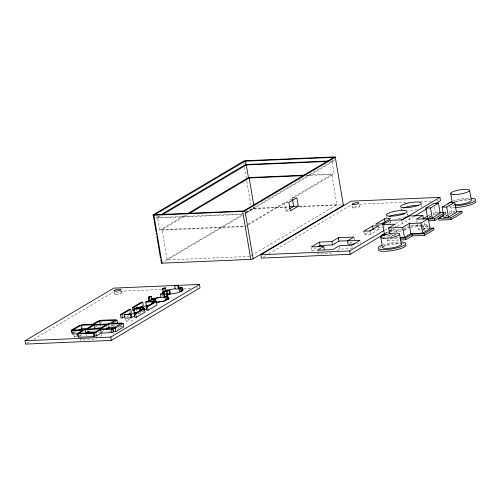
<?xml version="1.0" encoding="UTF-8"?>
<svg xmlns="http://www.w3.org/2000/svg" width="501" height="501" viewBox="0 0 501 501"><rect width="100%" height="100%" fill="white"/><g stroke="black" fill="none" stroke-linecap="round" stroke-linejoin="round"><path stroke-width="0.38" stroke-dasharray="2.5 1.88" d="M158.617 216.125L155.272 218.11L242.478 214.372M246.786 225.726L245.44 226.521L159.738 230.191L157.602 217.572L160.289 215.975M159.738 230.191L185.946 214.647M249.836 256.406L167.19 259.95L162.067 229.652L186.854 214.948M245.991 212.305L332.006 161.278L334.142 173.903L247.456 225.325M161.284 262.774L242.221 214.766M246.229 212.38L251.583 209.211A1.747 0.382 -9.6 0 1 253.913 208.666L288.952 207.17M244.707 213.908L334.336 160.74L334.104 159.393M167.19 259.95L242.233 215.43M246.254 213.044L254.289 208.278L288.595 206.807M26.966 343.304L30.323 341.313M33.68 339.321L113.646 291.883M248.064 224.122L284.267 202.648L288.858 202.448M292.515 199.436L292.258 197.908L331.812 174.442L336.935 204.74L253.857 254.026M73.315 332.702L75.977 331.123M74.248 333.027L76.916 331.449M284.267 202.648L285.689 211.065L289.014 209.086M73.81 334.768L74.154 336.791L76.816 335.207M79.346 335.964L82.001 334.386M79.434 336.691L83.272 334.417M87.161 332.107L90.487 330.134M95.096 327.397L97.012 326.264M88.796 331.981L91.996 330.084M81.281 339.296L80.003 340.06L95.309 339.402L96.587 338.645M101.797 331.85L103.795 330.66M111.04 326.364L113.595 324.848M126.841 316.995L129.352 315.505M112.857 326.389L114.854 325.205M100.425 336.365L101.703 335.607L101.471 334.261M125.814 319.081L126.152 321.103L129.922 318.868M143.793 310.639L138.138 313.995L139.673 313.927M117.372 329.351L118.706 328.556M251.176 255.616L253.187 254.42M263.432 256.913L266.106 255.322M268.786 253.738L351.051 204.934M311.566 248.289L311.904 250.312L316.92 247.337M319.124 252.848L317.828 253.619L333.441 252.949M363.72 231.199L364.29 234.562L369.312 231.587M379.414 225.594L380.672 224.849M337.323 250.644L339.91 249.11L352.309 248.577M350.005 243.123L352.591 241.588M364.29 234.562L370.414 234.305L379.201 229.089L378.631 225.719M382.401 227.191L385.538 225.331M388.676 223.465L391.187 221.974L389.659 222.043M384.405 230.303L387.749 228.318M395.771 223.552L399.785 221.173M385.087 233.278L388.281 231.381M388.92 230.999L390.836 229.865L403.08 229.339M384.975 233.666L388.319 231.681M388.983 231.287L393.667 228.506M397.011 226.527L413.732 216.607M387.855 232.815L391.863 230.435L403.343 229.946M389.847 232.307L391.124 231.55L401.833 231.086M390.937 236.547L393.492 235.025L393.686 236.153M403.718 228.957L409.474 225.544L427.841 224.761L428.123 226.446L422.368 229.859M393.561 236.171L396.754 234.274L389.866 234.568M404.107 229.909L408.578 227.254M428.123 215.831L432.069 213.489M387.198 239.384L387.386 240.505L390.58 238.608M404.006 230.642L409.762 227.229M429.063 217.121L432.357 215.173M428.956 217.44L432.288 215.468M432.952 215.073L435.613 213.489L440.204 213.294M444.312 212.963L445.633 212.18L445.915 213.864L444.6 214.647M417.333 224.26L418.185 229.308L420.746 227.792M421.385 227.41L424.579 225.519L423.846 221.185M421.447 228.55L427.841 224.761M444.381 214.91L446.353 213.739M445.32 216.2L448.614 214.253M445.877 216.125L448.539 214.547M449.209 214.152L451.871 212.568L455.697 212.405M332 160.84L334.336 160.74M330.447 161.347L332.006 161.278M308.428 175.006L334.142 173.903M306.08 175.544L331.812 174.442M292.258 197.908L295.314 197.776M299.51 206.337L336.935 204.74M299.072 206.731L341.118 204.934M359.511 204.201L408.565 202.097M420.245 201.602L431.142 201.133M436.596 200.901L438.15 200.832M285.689 211.065L289.515 210.896M157.602 217.572L243.304 213.896M455.002 211.56L449.641 211.785L449.929 213.47L452.985 213.338M438.744 212.48L433.384 212.706L433.672 214.39L436.734 214.259M444.099 212.249L445.633 212.18M444.387 213.933L445.915 213.864M162.067 229.652L243.931 226.145M377.804 227.385L381.63 227.222M421.617 225.644L410.501 226.12L410.012 223.233M422.356 225.613L424.579 225.519M410.526 227.197L420.471 226.771M421.235 226.74L428.123 226.446M373.082 229.352L379.201 229.089M422.976 228.487L429.1 228.224M418.185 229.308L427.823 228.894M423.264 230.172L425.556 230.072M387.373 235.288L393.492 235.025M382.301 237.205L389.189 236.91M395.552 237.843L399.253 237.687M390.16 238.689L399.341 238.294M387.386 240.505L399.629 239.979M356.587 243.912L358.91 243.812M311.904 250.312L316.551 250.112M119.77 291.25L161.842 289.446M166.52 289.246L168.079 289.177M183.66 288.513L190.674 288.213M196.123 287.981L197.682 287.912M126.152 321.103L132.277 320.84L131.932 318.824M120.234 326.439L122.426 326.345M119.069 327.078L120.603 327.009M86.736 331.85L93.624 331.556M98.835 332.338L100.369 332.276M108.786 331.912L111.078 331.819M74.154 336.791L77.217 336.659M450.775 206.08L451.871 212.568M434.517 207.001L435.613 213.489M421.523 204.452L421.867 206.468A10.496 2.311 -9.6 0 0 420.258 205.573M416.719 220.653L417.208 223.54M409.035 217.465L409.887 222.513M407.438 213.545L407.664 214.891M400.938 208.648L401.163 209.994A10.496 2.311 -9.6 0 1 402.334 208.629M402.641 221.254L403.374 225.582M395.289 225.619L396.391 232.107M390.154 220.34L390.642 223.221M391.494 228.274L391.863 230.435M390.836 229.865L391.124 231.55M389.872 235.182L390.116 236.622M386.628 216.401L386.853 217.747M369.957 231.606L370.414 234.305M359.33 205.053L359.561 206.399M360.119 241.726L360.344 243.073M352.322 205.554L352.66 207.571M354.082 237.743L354.42 239.76M351.74 245.214L352.197 247.907M339.459 246.417L339.91 249.11M254.032 206.763L254.289 208.278M245.797 160.702L246.317 163.746M253.656 207.145L253.913 208.666M243.724 162.762L243.987 164.284M244.501 167.334L246.304 177.993M246.818 181.036L250.938 205.404M162.543 295.008L162.769 296.354M143.693 310.363L143.919 311.71M140.493 312.261L140.725 313.607M136.485 309.787L136.71 311.134M129.552 311.371L129.784 312.718M120.966 290.242L121.424 292.935M121.142 325.631L121.367 326.978M114.184 292.096L114.522 294.112M113.489 332.395L113.714 333.741M111.848 324.767L112.074 326.113M106.45 326.019L106.682 327.366M101.002 321.673L101.227 323.02M100.213 324.366L100.551 326.383M94.163 330.178L94.388 331.524M87.819 330.341L88.044 331.687M86.053 334.242L86.285 335.589M82.333 326.007L82.559 327.353M73.246 331.405L73.472 332.752M406.499 216.263A10.496 2.311 -9.6 0 1 405.528 216.764M404.946 217.014A10.496 2.311 -9.6 0 1 395.727 219.225M407.2 214.365A10.496 2.311 -9.6 0 1 407.426 215.543M417.07 209.312A10.496 2.311 -9.6 0 1 407.958 211.002M454.977 207.514A13.997 3.075 -9.6 0 1 448.971 206.744M456.004 201.89A13.997 3.075 -9.6 0 1 471.497 199.893M472.343 199.949A13.997 3.075 -9.6 0 1 473.808 200.15M453.931 205.842A13.997 3.075 -9.6 0 1 452.522 205.811M452.998 201.045A13.997 3.075 -9.6 0 1 469.8 198.183M454.914 201.684A9.569 2.104 -9.6 0 1 469.832 199.586M379.958 248.001A13.997 3.075 -9.6 0 1 381.255 247.331M383.334 246.511A13.997 3.075 -9.6 0 1 401.545 243.68M402.391 243.73A13.997 3.075 -9.6 0 1 403.856 243.931M383.052 244.826A13.997 3.075 -9.6 0 1 399.848 241.964M382.701 246.811A9.569 2.104 -9.6 0 1 390.285 243.956A9.569 2.104 -9.6 0 1 399.879 243.367M115.637 294.475A3.501 0.77 -9.6 0 0 121.342 293.154A3.501 0.77 -9.6 0 0 116.94 292.947A3.501 0.77 -9.6 0 0 115.637 294.475M353.775 207.934A3.501 0.77 -9.6 0 0 359.48 206.612A3.501 0.77 -9.6 0 0 355.077 206.406A3.501 0.77 -9.6 0 0 353.775 207.934"/><path stroke-width="0.75" d="M148.321 297.318L149.905 296.373L151.189 296.316L151.759 299.686L150.162 300.631L148.891 300.688L148.321 297.318L149.592 297.262L151.189 296.316M164.892 296.611C165.793 297.106 169.401 295.07 166.495 295.659L164.892 296.611L165.462 299.974L167.985 299.285L168.768 298.577L168.862 297.957L168.261 297.462L168.962 298.064L167.791 299.435L164.165 300.913L156.356 302.472M163.032 292.265L162.462 288.895L164.059 287.95L165.386 287.893L165.956 291.256L164.359 292.208L162.831 292.271L163.627 291.801L162.462 293.166L162.925 293.692M179.095 288.188L180.423 288.131L182.02 287.179L182.79 290.536L181.193 291.488L179.665 291.551L179.095 288.188L180.692 287.236L182.02 287.179M164.065 294.068L170.553 294.049A10.496 2.311 -9.6 0 0 180.441 291.764L182.921 290.292A10.496 2.311 -9.6 0 0 182.696 289.115M73.052 333.447L71.987 333.491L71.418 330.128L79.402 325.387L123.19 323.508L123.76 326.877L115.725 331.643L113.332 331.743L111.867 332.614L101.24 333.071L96.355 335.964L94.739 336.033L93.787 336.591L78.507 337.242L77.937 333.879L100.77 320.327L116.107 319.676L93.217 333.221L72.501 334.067L71.931 330.698L82.101 324.661L92.685 324.203L97.964 321.072L116.952 320.258L117.522 323.627M156.005 231.556L153.174 214.81L243.467 161.241A1.747 0.382 -9.6 0 1 245.797 160.702L334.562 156.901A1.747 0.382 -9.6 0 1 335.294 157.308L343.41 205.272L253.111 258.842A1.747 0.382 -9.6 0 1 250.782 259.38L162.017 263.182A1.747 0.382 -9.6 0 1 161.284 262.774M245.002 161.178L154.703 214.741L243.467 210.94L333.766 157.37L245.002 161.178L245.571 164.541L161.291 214.541M162.305 214.779L246.298 164.948L328.111 161.447M187.286 213.846L248.433 177.573L304.533 175.168M188.864 213.752L249.166 177.98L303.744 175.644M178.412 285.345L199.454 284.443L200.018 287.812L111.322 340.43L25.62 344.099L25.05 340.736L113.746 288.119L175.3 285.482M153.174 214.81A1.747 0.382 -9.6 0 0 153.907 215.217L242.672 211.416A1.747 0.382 -9.6 0 0 245.002 210.877L335.294 157.308M79.578 329.865L81.575 328.681L88.464 328.387M78.018 336.753L77.448 333.384L82.759 330.234L71.931 330.698M289.684 208.692L293.68 206.324L298.27 206.124L296.849 197.713L288.858 202.448L290.279 210.865L298.27 206.124M93.981 325.199L87.587 328.994L99.831 328.468L106.225 324.673L93.981 325.199L94.551 328.568L100.67 328.305M125.037 316.375L122.526 317.866L120.991 317.935L120.422 314.565L129.214 309.355L130.742 309.286L131.312 312.655L128.175 314.515M142.729 302.178L133.942 307.389L134.512 310.758L132.978 310.82L132.408 307.457L141.201 302.241L142.729 302.178L143.299 305.541L140.161 307.407M162.462 288.895L163.789 288.839L165.386 287.893M120.422 314.565L121.956 314.503L130.742 309.286M134.844 315.611L131.011 317.891L124.887 318.154L124.317 314.785L125.012 314.371L131.137 314.108L131.707 317.477M131.237 314.384L134.374 312.524L133.805 309.155L134.719 308.616L140.837 308.353L141.182 310.376M136.372 309.117L136.14 307.771L136.998 307.257L143.123 307L143.468 309.017M143.223 307.276L146.361 305.41L145.791 302.047L146.524 301.615L152.642 301.351L152.987 303.368M77.448 333.384L95.785 332.601L100.67 329.702L111.297 329.251L121.862 322.982L111.623 323.421L116.952 320.258M152.304 301.99L151.847 299.297L155.579 298.765L156.143 302.134M160.508 294.156L164.234 293.63L164.804 296.999L164.134 297.394L161.078 297.525L160.508 294.156L164.234 293.63M166.589 294.256L166.019 290.887L169.776 290.342L170.346 293.711L169.545 294.187L166.482 294.312L167.284 293.843M179.133 288.495L178.337 288.971L175.275 289.102L174.705 285.733L178.462 285.194L179.032 288.557M166.019 290.887L169.776 290.342M174.705 285.733L178.462 285.194M124.317 314.785L130.442 314.522L131.137 314.108M133.805 309.155L139.929 308.892L140.837 308.353M136.14 307.771L142.265 307.508L143.123 307M145.791 302.047L151.916 301.784L152.642 301.351M106.462 329.082L109.124 327.504L108.554 324.134M134.199 313.977L142.985 308.76L144.52 308.697L145.09 312.067L136.297 317.277L134.769 317.346L134.199 313.977L135.727 313.914L144.52 308.697M146.186 306.869L154.972 301.652L156.337 301.596L156.907 304.959L148.121 310.175L146.755 310.232L146.186 306.869L147.551 306.806L156.337 301.596M151.847 299.297L153.3 299.279L153.87 302.642L152.642 302.673M144.319 309.994L146.831 308.503M71.418 330.128L115.155 328.274L123.19 323.508M25.05 340.736L110.752 337.067L199.454 284.443M383.634 234.462L350.193 254.301L261.428 258.103L260.858 254.733L351.151 201.17L439.916 197.369L440.485 200.732L435.807 203.512M354.263 244.012L348.063 244.275L347.494 240.912L353.963 237.067L338.357 237.737L331.881 241.576L319.488 242.108L311.334 246.943L323.734 246.411L324.304 249.78M318.173 246.592L320.058 245.477L332.451 244.945L338.927 241.106L349.072 240.668M323.734 246.411L317.258 250.256L332.871 249.586L339.34 245.747L351.74 245.214L359.887 240.38L347.494 240.912M372.512 225.982L363.72 231.199L369.844 230.936L378.631 225.719L372.512 225.982L373.082 229.352M384.499 218.874L375.706 224.085L381.831 223.828L390.617 218.611L384.499 218.874L385.069 222.237L381.925 224.104M369.938 231.211L371.197 230.466M386.81 234.7L384.511 234.8L382.802 224.698L390.154 220.34L402.397 219.814L408.791 216.019L422.869 215.417L423.483 219.025M260.858 254.733L349.623 250.932L383.735 230.698M401.126 220.384L439.916 197.369M389.628 233.735L388.651 227.968L395.045 224.172L382.802 224.698M425.919 208.134L433.904 203.393L438.5 203.193L440.204 213.294L432.213 218.035L427.622 218.229L425.919 208.134L430.509 207.934L438.5 203.193M381.443 236.672L381.248 235.551L384.449 233.654M414.402 216.207L426.439 209.067M388.651 227.968L402.735 227.366L409.129 223.571L420.99 223.064L428.342 218.699L430.052 228.8L422.7 233.159L410.833 233.666L404.445 237.461L399.998 237.649M422.869 215.417L416.475 219.213L428.342 218.699M442.17 207.214L450.161 202.473L454.751 202.279L456.461 212.374L448.47 217.115L443.88 217.309L442.17 207.214L446.76 207.019L454.751 202.279M422.857 218.956L427.466 216.219M426.025 219.181L434.442 218.818L443.654 213.351M428.605 220.766L434.73 220.503L443.942 215.035M400.111 238.263L405.466 238.031L411.86 234.243L424.103 233.716L433.691 228.03L433.972 229.708L424.385 235.401L412.141 235.927L405.747 239.716L400.393 239.948M456.53 211.491L461.884 211.265L462.172 212.944L450.981 219.582L438.738 220.108L438.456 218.423L443.717 215.298M438.456 218.423L450.7 217.897L461.884 211.265M153.3 299.279L155.579 298.765M151.321 299.385L160.314 297.262M165.8 290.83L167.253 290.323A10.496 2.311 -9.6 0 1 175.062 288.758M403.887 207.877L405.96 207.151A10.496 2.311 -9.6 0 1 418.523 205.385M150.983 299.473L155.51 298.095L160.865 297.181M156.913 302.397C160.088 301.157 169.15 302.385 166.175 296.554M168.28 298.978L167.71 295.609M245.571 164.541L328.105 161.009M289.378 206.775L294.056 206.575M439.509 212.443L443.335 212.28M429.864 228.193L433.691 228.03M381.248 235.551L384.311 235.42M164.804 296.999L165.161 296.98L163.99 296.987M167.791 299.435L167.121 296.072M146.361 305.41L150.187 305.247M132.408 307.457L133.942 307.389M134.374 312.524L136.673 312.424M108.629 324.003L100.213 324.366L99.643 320.997M97.645 327.992L99.943 327.898M107.59 327.566L115.243 327.241M95.008 332.507L85.828 332.896L85.258 329.533M152.417 302.66L153.87 302.642M469.587 190.305L471.297 200.406A9.569 2.104 -9.6 0 1 465.085 203.5A9.569 2.104 -9.6 0 1 454.369 204.508M450.725 193.518L452.315 202.899M450.7 217.897L450.981 219.582M446.76 207.019L448.47 217.115M434.442 218.818L434.73 220.503M430.509 207.934L432.213 218.035M424.103 233.716L424.385 235.401M420.99 223.064L422.7 233.159M411.86 234.243L412.141 235.927M409.129 223.571L410.833 233.666M405.466 238.031L405.747 239.716M402.735 227.366L404.445 237.461M399.635 234.086L401.345 244.187M380.779 237.299L382.482 247.4A9.569 2.104 -9.6 0 0 393.542 247.632A9.569 2.104 -9.6 0 0 400.919 243.705M349.623 250.932L350.193 254.301M338.357 237.737L338.927 241.106M331.881 241.576L332.451 244.945M319.488 242.108L320.058 245.477M292.515 199.436L293.68 206.324M249.166 177.98L253.782 205.247M246.298 164.948L248.433 177.573M245.002 210.877L253.111 258.842M242.672 211.416L250.782 259.38M181.425 287.649L181.995 291.012M180.423 288.131L180.993 291.494M177.767 285.601L178.337 288.971M169.081 290.755L169.651 294.125M167.447 290.881L168.017 294.25M153.907 215.217L162.017 263.182M167.415 295.922L167.985 299.285M156.262 233.084L156.519 234.606M156.782 236.128L160.514 258.209M160.771 259.731L161.028 261.253M163.789 288.839L164.359 292.208M163.57 294.024L164.134 297.394M154.89 299.166L155.341 301.859M153.769 299.266L154.339 302.635M151.916 301.784L152.254 303.8M149.592 297.262L150.162 300.631M148.665 297.005L149.01 299.022M147.551 306.806L148.121 310.175M142.265 307.508L142.603 309.524M139.929 308.892L140.267 310.914M135.727 313.914L136.297 317.277M130.442 314.522L131.011 317.891M121.956 314.503L122.526 317.866M115.155 328.274L115.725 331.643M111.297 329.251L111.867 332.614M110.752 337.067L111.322 340.43M100.67 329.702L101.24 333.071M95.785 332.601L96.355 335.964M94.169 332.67L94.739 336.033M93.217 333.221L93.787 336.591M81.005 325.318L81.575 328.681M389.69 216.3A10.496 2.311 -9.6 0 1 391.763 215.574L394.212 214.923A10.496 2.311 -9.6 0 1 404.326 213.808M343.523 204.959A1.747 0.382 -9.6 0 1 343.41 205.272M475.95 201.346A13.997 3.075 -9.6 0 1 455.76 207.489M471.209 198.214A13.997 3.075 -9.6 0 1 473.169 201.984A13.997 3.075 -9.6 0 1 455.472 205.805M448.069 204.364A13.997 3.075 -9.6 0 1 451.695 201.534M405.998 245.127A13.997 3.075 -9.6 0 1 392.784 250.5A13.997 3.075 -9.6 0 1 378.399 249.824M401.257 241.996A13.997 3.075 -9.6 0 1 402.084 246.267A13.997 3.075 -9.6 0 1 382.57 249.592A13.997 3.075 -9.6 0 1 381.743 245.321M148.453 301.076L148.359 301.702L149.235 300.368L148.453 301.076M405.39 203.788L403.318 204.508A10.496 2.311 -9.6 0 0 400.6 206.631L401.063 207.157A10.496 2.311 -9.6 0 0 414.897 206.393A10.496 2.311 -9.6 0 0 420.139 202.31A10.496 2.311 -9.6 0 0 405.39 203.788M393.642 211.56L391.193 212.211A10.496 2.311 -9.6 0 0 386.396 215.054L386.866 215.58A10.496 2.311 -9.6 0 0 399.848 215.023A10.496 2.311 -9.6 0 0 406.63 211.002A10.496 2.311 -9.6 0 0 393.642 211.56M113.376 331.718L112.806 328.355L113.332 331.743M115.067 291.106A3.501 0.77 -9.6 0 0 120.772 289.785A3.501 0.77 -9.6 0 0 116.37 289.578A3.501 0.77 -9.6 0 0 115.067 291.106M353.205 204.571A3.501 0.77 -9.6 0 0 358.91 203.249A3.501 0.77 -9.6 0 0 354.508 203.043A3.501 0.77 -9.6 0 0 353.205 204.571M453.774 194.507A9.569 2.104 -9.6 0 0 469.368 190.894A9.569 2.104 -9.6 0 0 457.332 190.336A9.569 2.104 -9.6 0 0 453.774 194.507M383.822 238.288A9.569 2.104 -9.6 0 0 399.416 234.681A9.569 2.104 -9.6 0 0 387.379 234.117A9.569 2.104 -9.6 0 0 383.822 238.288"/></g></svg>
